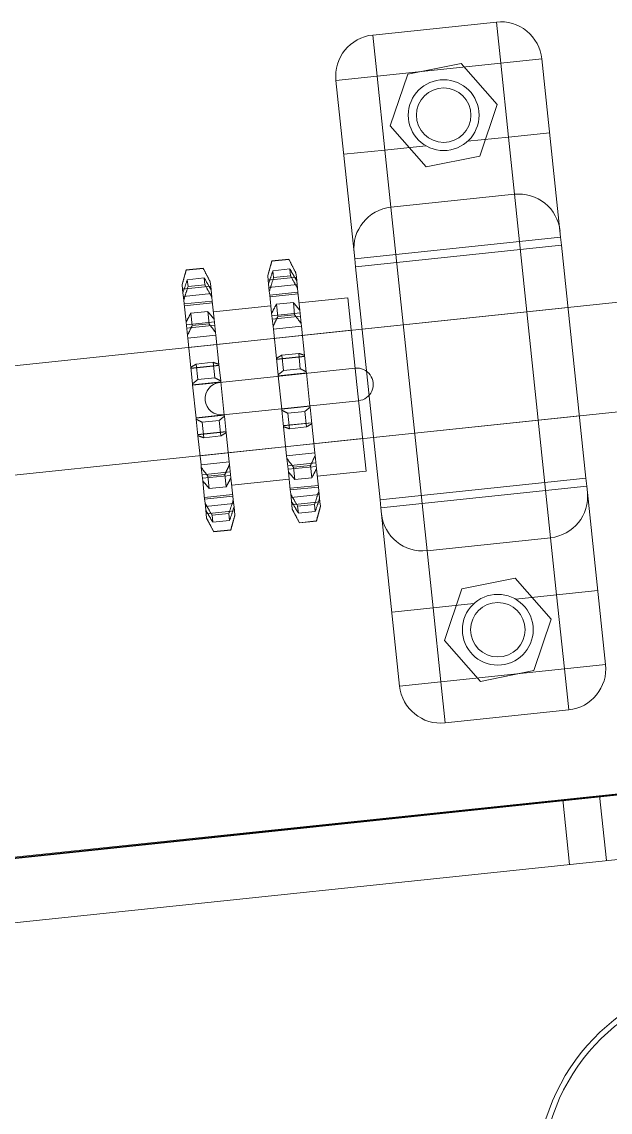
# Model space of a CAD drawing. Header units: millimetres. Extents: x 6115 to 12360, y 7255 to 12668.
# Drawn here: x 9499 to 9607, y 7619.5 to 7819.7 of the extents above; entities that cross this region are included whole.
import ezdxf

# ---------------------------------------------------------------- set-up
doc = ezdxf.new("R2010")
doc.units = ezdxf.units.MM
doc.layers.add('外形線', color=7, linetype='Continuous', lineweight=50)

msp = doc.modelspace()

# ---------------------------------------------------------------- linework, layer by layer
at = {"layer": '外形線', "linetype": 'Continuous', "lineweight": 18}
for p, q in [((9586.1, 7819.67), (9563.42, 7817.29)), ((9586.89, 7812.11), (9586.1, 7819.67)), ((9563.42, 7817.29), (9564.22, 7809.73)), ((9586.89, 7812.11), (9564.22, 7809.73)), ((9579.63, 7812.04), (9569.82, 7810.07)), ((9586.24, 7804.54), (9579.63, 7812.04)), ((9594.45, 7812.91), (9586.89, 7812.11)), ((9588.32, 7798.55), (9586.89, 7812.11)), ((9597.89, 7780.19), (9594.45, 7812.91)), ((9569.82, 7810.07), (9566.63, 7800.6)), ((9564.22, 7809.73), (9556.66, 7808.93)), ((9556.66, 7808.93), (9560.1, 7776.21)), ((9564.22, 7809.73), (9565.64, 7796.17)), ((9583.04, 7795.06), (9586.24, 7804.54)), ((9566.63, 7800.6), (9573.24, 7793.09)), ((9588.32, 7798.55), (9580.81, 7797.77)), ((9595.88, 7799.35), (9588.32, 7798.55)), ((9588.32, 7798.55), (9589.42, 7788.04)), ((9558.08, 7795.38), (9565.64, 7796.17)), ((9573.15, 7796.96), (9565.64, 7796.17)), ((9566.75, 7785.66), (9565.64, 7796.17)), ((9573.24, 7793.09), (9583.04, 7795.06)), ((9589.42, 7788.04), (9566.75, 7785.66)), ((9596.05, 7724.99), (9589.42, 7788.04)), ((9566.75, 7785.66), (9573.37, 7722.61)), ((9597.89, 7780.19), (9560.1, 7776.21)), ((9597.89, 7780.19), (9598.05, 7778.7)), ((9560.25, 7774.72), (9598.05, 7778.7)), ((9602.54, 7735.93), (9598.05, 7778.7)), ((9544.9, 7775.8), (9548, 7776.13)), ((9544.9, 7775.76), (9548.01, 7776.09)), ((9548.01, 7776.09), (9548, 7776.13)), ((9549.31, 7773.65), (9548, 7776.13)), ((9560.25, 7774.72), (9560.1, 7776.21)), ((9528.42, 7771.46), (9529.18, 7774.15)), ((9529.18, 7774.15), (9532.29, 7774.48)), ((9529.19, 7774.11), (9529.18, 7774.15)), ((9529.19, 7774.11), (9532.29, 7774.43)), ((9532.29, 7774.43), (9532.29, 7774.48)), ((9533.59, 7772), (9532.29, 7774.48)), ((9544.14, 7773.11), (9544.9, 7775.8)), ((9544.9, 7775.76), (9544.9, 7775.8)), ((9548.19, 7774.34), (9545.09, 7774.01)), ((9545.22, 7772.75), (9545.09, 7774.01)), ((9548.32, 7773.08), (9548.19, 7774.34)), ((9560.25, 7774.72), (9564.75, 7731.96)), ((9379.46, 7744.16), (9658.92, 7773.53)), ((9532.48, 7772.69), (9529.37, 7772.36)), ((9529.51, 7771.1), (9529.37, 7772.36)), ((9532.61, 7771.43), (9532.48, 7772.69)), ((9533.6, 7771.95), (9533.59, 7772)), ((9533.6, 7771.95), (9533.68, 7771.17)), ((9544.14, 7773.05), (9544.14, 7773.11)), ((9544.22, 7772.28), (9544.14, 7773.05)), ((9544.22, 7772.28), (9549.39, 7772.82)), ((9544.29, 7771.61), (9544.22, 7772.28)), ((9545.22, 7772.75), (9548.32, 7773.08)), ((9549.31, 7773.6), (9549.31, 7773.65)), ((9549.31, 7773.6), (9549.39, 7772.82)), ((9549.39, 7772.82), (9549.46, 7772.15)), ((9549.61, 7770.8), (9549.46, 7772.15)), ((9528.43, 7771.4), (9528.42, 7771.46)), ((9528.51, 7770.63), (9528.43, 7771.4)), ((9528.51, 7770.63), (9533.68, 7771.17)), ((9528.58, 7769.95), (9528.51, 7770.63)), ((9528.72, 7768.61), (9528.58, 7769.95)), ((9529.51, 7771.1), (9532.61, 7771.43)), ((9533.68, 7771.17), (9533.75, 7770.5)), ((9533.89, 7769.15), (9533.75, 7770.5)), ((9544.43, 7770.26), (9544.29, 7771.61)), ((9544.37, 7770.92), (9549.54, 7771.46)), ((9544.51, 7769.55), (9544.43, 7770.26)), ((9544.51, 7769.55), (9549.68, 7770.09)), ((9549.61, 7770.8), (9549.68, 7770.09)), ((9549.68, 7770.09), (9550.03, 7766.75)), ((9528.65, 7769.27), (9533.82, 7769.81)), ((9528.8, 7767.9), (9528.72, 7768.61)), ((9528.8, 7767.9), (9533.97, 7768.44)), ((9529.15, 7764.56), (9528.8, 7767.9)), ((9528.83, 7767.59), (9534, 7768.13)), ((9533.89, 7769.15), (9533.97, 7768.44)), ((9533.97, 7768.44), (9534.32, 7765.1)), ((9544.86, 7766.21), (9544.51, 7769.55)), ((9544.54, 7769.24), (9549.71, 7769.78)), ((9548.84, 7768.19), (9545.73, 7767.86)), ((9545.97, 7765.59), (9545.73, 7767.86)), ((9549.07, 7765.91), (9548.84, 7768.19)), ((9549.89, 7768.1), (9558.84, 7769.04)), ((9560.51, 7753.13), (9558.84, 7769.04)), ((9533.12, 7766.53), (9530.02, 7766.21)), ((9530.26, 7763.93), (9530.02, 7766.21)), ((9533.36, 7764.26), (9533.12, 7766.53)), ((9534.18, 7766.45), (9544.72, 7767.56)), ((9545.12, 7763.78), (9544.86, 7766.21)), ((9544.91, 7765.75), (9550.08, 7766.29)), ((9545.97, 7765.59), (9549.07, 7765.91)), ((9550.29, 7764.32), (9550.03, 7766.75)), ((9561.46, 7763.29), (9599.25, 7767.26)), ((9529.4, 7762.13), (9529.15, 7764.56)), ((9529.2, 7764.09), (9534.37, 7764.64)), ((9529.26, 7763.48), (9534.43, 7764.02)), ((9530.26, 7763.93), (9533.36, 7764.26)), ((9534.57, 7762.67), (9534.32, 7765.1)), ((9544.97, 7765.13), (9550.15, 7765.67)), ((9550.29, 7764.32), (9550.34, 7763.82)), ((9529.46, 7761.62), (9529.4, 7762.13)), ((9529.46, 7761.62), (9534.63, 7762.17)), ((9529.63, 7759.94), (9559.47, 7763.08)), ((9534.57, 7762.67), (9534.63, 7762.17)), ((9534.63, 7762.17), (9535.19, 7756.82)), ((9545.17, 7763.28), (9545.12, 7763.78)), ((9545.17, 7763.28), (9550.34, 7763.82)), ((9545.73, 7757.92), (9545.17, 7763.28)), ((9550.34, 7763.82), (9550.9, 7758.47)), ((9530.02, 7756.27), (9529.46, 7761.62)), ((9546.05, 7754.9), (9545.73, 7757.92)), ((9545.75, 7757.78), (9550.92, 7758.32)), ((9545.75, 7757.72), (9550.92, 7758.27)), ((9549.82, 7758.84), (9546.71, 7758.52)), ((9547.01, 7755.68), (9546.71, 7758.52)), ((9550.12, 7756.01), (9549.82, 7758.84)), ((9551.22, 7755.44), (9550.9, 7758.47)), ((9530.34, 7753.25), (9530.02, 7756.27)), ((9530.03, 7756.13), (9535.2, 7756.67)), ((9530.04, 7756.07), (9535.21, 7756.62)), ((9534.1, 7757.19), (9531, 7756.86)), ((9531.3, 7754.03), (9531, 7756.86)), ((9534.4, 7754.35), (9534.1, 7757.19)), ((9535.51, 7753.79), (9535.19, 7756.82)), ((9535.34, 7753.5), (9560.2, 7756.12)), ((9547.01, 7755.68), (9550.12, 7756.01)), ((9531.3, 7754.03), (9534.4, 7754.35)), ((9546.07, 7754.7), (9546.05, 7754.9)), ((9546.07, 7754.7), (9551.24, 7755.24)), ((9546.71, 7748.6), (9546.07, 7754.7)), ((9551.22, 7755.44), (9551.24, 7755.24)), ((9551.24, 7755.24), (9551.88, 7749.14)), ((9381.55, 7724.27), (9661.01, 7753.64)), ((9530.36, 7753.05), (9530.34, 7753.25)), ((9530.36, 7753.05), (9535.53, 7753.59)), ((9530.36, 7752.98), (9535.34, 7753.5)), ((9531, 7746.95), (9530.36, 7753.05)), ((9535.51, 7753.79), (9535.53, 7753.59)), ((9535.53, 7753.59), (9536.17, 7747.49)), ((9562.19, 7737.22), (9560.51, 7753.13)), ((9560.83, 7750.15), (9535.96, 7747.54)), ((9546.71, 7748.6), (9551.88, 7749.14)), ((9546.73, 7748.4), (9546.71, 7748.6)), ((9547.05, 7745.37), (9546.73, 7748.4)), ((9550.94, 7748.16), (9547.84, 7747.83)), ((9548.14, 7745), (9547.84, 7747.83)), ((9551.24, 7745.32), (9550.94, 7748.16)), ((9551.88, 7749.14), (9551.9, 7748.94)), ((9552.22, 7745.92), (9551.9, 7748.94)), ((9535.96, 7747.54), (9530.99, 7747.01)), ((9531, 7746.95), (9536.17, 7747.49)), ((9531.02, 7746.75), (9531, 7746.95)), ((9531.34, 7743.72), (9531.02, 7746.75)), ((9535.23, 7746.51), (9532.12, 7746.18)), ((9532.42, 7743.35), (9532.12, 7746.18)), ((9535.53, 7743.67), (9535.23, 7746.51)), ((9536.17, 7747.49), (9536.19, 7747.29)), ((9536.51, 7744.26), (9536.19, 7747.29)), ((9547.03, 7745.57), (9552.2, 7746.11)), ((9547.04, 7745.52), (9552.21, 7746.06)), ((9552.22, 7745.92), (9552.78, 7740.56)), ((9563.55, 7743.4), (9601.34, 7747.37)), ((9531.32, 7743.92), (9536.49, 7744.46)), ((9531.32, 7743.86), (9536.49, 7744.41)), ((9536.51, 7744.26), (9537.07, 7738.91)), ((9547.61, 7740.02), (9547.05, 7745.37)), ((9548.14, 7745), (9551.24, 7745.32)), ((9531.9, 7738.37), (9531.34, 7743.72)), ((9531.72, 7740.05), (9561.56, 7743.19)), ((9532.42, 7743.35), (9535.53, 7743.67)), ((9547.61, 7740.02), (9552.78, 7740.56)), ((9547.67, 7739.51), (9547.61, 7740.02)), ((9552.78, 7740.56), (9552.84, 7740.06)), ((9553.09, 7737.63), (9552.84, 7740.06)), ((9531.9, 7738.37), (9537.07, 7738.91)), ((9531.95, 7737.86), (9531.9, 7738.37)), ((9532.21, 7735.44), (9531.95, 7737.86)), ((9537.07, 7738.91), (9537.12, 7738.41)), ((9537.38, 7735.98), (9537.12, 7738.41)), ((9547.92, 7737.09), (9547.67, 7739.51)), ((9547.81, 7738.17), (9552.98, 7738.71)), ((9547.87, 7737.55), (9553.04, 7738.09)), ((9551.98, 7738.25), (9548.88, 7737.93)), ((9549.12, 7735.65), (9548.88, 7737.93)), ((9552.22, 7735.98), (9551.98, 7738.25)), ((9532.09, 7736.51), (9537.27, 7737.06)), ((9532.16, 7735.9), (9537.33, 7736.44)), ((9536.27, 7736.6), (9533.17, 7736.28)), ((9533.4, 7734), (9533.17, 7736.28)), ((9536.51, 7734.33), (9536.27, 7736.6)), ((9537.38, 7735.98), (9537.73, 7732.64)), ((9548.27, 7733.75), (9547.92, 7737.09)), ((9549.12, 7735.65), (9552.22, 7735.98)), ((9553.09, 7737.63), (9553.44, 7734.29)), ((9553.23, 7736.28), (9562.19, 7737.22)), ((9602.54, 7735.93), (9564.75, 7731.96)), ((9602.54, 7735.93), (9602.7, 7734.44)), ((9532.56, 7732.09), (9532.21, 7735.44)), ((9533.4, 7734), (9536.51, 7734.33)), ((9537.52, 7734.63), (9548.06, 7735.74)), ((9548.24, 7734.06), (9553.41, 7734.6)), ((9548.27, 7733.75), (9553.44, 7734.29)), ((9553.44, 7734.29), (9553.52, 7733.58)), ((9564.91, 7730.47), (9602.7, 7734.44)), ((9606.14, 7701.72), (9602.7, 7734.44)), ((9532.53, 7732.4), (9537.7, 7732.95)), ((9532.56, 7732.09), (9537.73, 7732.64)), ((9532.63, 7731.38), (9532.56, 7732.09)), ((9537.73, 7732.64), (9537.81, 7731.93)), ((9537.95, 7730.58), (9537.81, 7731.93)), ((9548.35, 7733.03), (9548.27, 7733.75)), ((9548.49, 7731.69), (9548.35, 7733.03)), ((9548.42, 7732.37), (9553.59, 7732.92)), ((9553.66, 7732.23), (9553.52, 7733.58)), ((9553.66, 7732.23), (9553.73, 7731.56)), ((9564.91, 7730.47), (9564.75, 7731.96)), ((9532.78, 7730.04), (9532.63, 7731.38)), ((9532.7, 7730.72), (9537.87, 7731.27)), ((9532.85, 7729.36), (9532.78, 7730.04)), ((9532.85, 7729.36), (9538.02, 7729.91)), ((9537.95, 7730.58), (9538.02, 7729.91)), ((9538.02, 7729.91), (9538.1, 7729.13)), ((9548.56, 7731.02), (9548.49, 7731.69)), ((9548.56, 7731.02), (9553.73, 7731.56)), ((9548.64, 7730.24), (9548.56, 7731.02)), ((9548.65, 7730.19), (9548.64, 7730.24)), ((9548.65, 7730.19), (9549.95, 7727.71)), ((9552.73, 7731.09), (9549.63, 7730.76)), ((9549.76, 7729.5), (9549.63, 7730.76)), ((9549.76, 7729.5), (9552.87, 7729.82)), ((9552.87, 7729.82), (9552.73, 7731.09)), ((9553.82, 7730.73), (9553.06, 7728.03)), ((9553.73, 7731.56), (9553.81, 7730.79)), ((9553.82, 7730.73), (9553.81, 7730.79)), ((9564.91, 7730.47), (9568.35, 7697.75)), ((9532.93, 7728.59), (9532.85, 7729.36)), ((9532.93, 7728.53), (9532.93, 7728.59)), ((9532.93, 7728.53), (9534.24, 7726.06)), ((9537.02, 7729.44), (9533.92, 7729.11)), ((9534.05, 7727.85), (9533.92, 7729.11)), ((9534.05, 7727.85), (9537.15, 7728.17)), ((9537.15, 7728.17), (9537.02, 7729.44)), ((9538.1, 7729.08), (9537.34, 7726.38)), ((9538.1, 7729.08), (9538.1, 7729.13)), ((9553.05, 7728.08), (9549.95, 7727.75)), ((9549.95, 7727.71), (9553.06, 7728.03)), ((9553.06, 7728.03), (9553.05, 7728.08)), ((9537.34, 7726.43), (9534.23, 7726.1)), ((9534.24, 7726.06), (9534.23, 7726.1)), ((9534.24, 7726.06), (9537.34, 7726.38)), ((9537.34, 7726.38), (9537.34, 7726.43)), ((9549.95, 7727.71), (9549.95, 7727.75)), ((9596.05, 7724.99), (9573.37, 7722.61)), ((9596.05, 7724.99), (9597.15, 7714.48)), ((9574.48, 7712.1), (9573.37, 7722.61)), ((9059.91, 7608.27), (10086.26, 7716.14)), ((9589.56, 7717.56), (9579.76, 7715.59)), ((9596.17, 7710.06), (9589.56, 7717.56)), ((9579.76, 7715.59), (9576.56, 7706.12)), ((9597.15, 7714.48), (9589.65, 7713.69)), ((9597.15, 7714.48), (9604.71, 7715.28)), ((9598.58, 7700.92), (9597.15, 7714.48)), ((9574.48, 7712.1), (9566.92, 7711.31)), ((9581.98, 7712.89), (9574.48, 7712.1)), ((9574.48, 7712.1), (9575.9, 7698.54)), ((9592.97, 7700.58), (9596.17, 7710.06)), ((9576.56, 7706.12), (9583.17, 7698.61)), ((9575.9, 7698.54), (9598.58, 7700.92)), ((9583.17, 7698.61), (9592.97, 7700.58)), ((9598.58, 7700.92), (9606.14, 7701.72)), ((9599.37, 7693.37), (9598.58, 7700.92)), ((9568.35, 7697.75), (9575.9, 7698.54)), ((9575.9, 7698.54), (9576.7, 7690.98)), ((9599.37, 7693.37), (9576.7, 7690.98)), ((9674.38, 7684.92), (9058.66, 7620.2)), ((9599.54, 7664.99), (9598.29, 7676.92)), ((9606.3, 7665.7), (9605.05, 7677.63))]:
    msp.add_line(p, q, dxfattribs=at).dxf.unprotected_set("ltscale", 0)
at = {"layer": '外形線', "linetype": 'Continuous', "lineweight": 35}
msp.add_line((10105.89, 7730.27), (9037.88, 7617.63), dxfattribs=at).dxf.unprotected_set("ltscale", 0)
at = {"layer": '外形線', "linetype": 'Continuous', "lineweight": 18}
for points in [[(9548.01, 7776.09), (9548.06, 7775.98), (9548.12, 7775.87), (9548.18, 7775.76), (9548.23, 7775.65), (9548.29, 7775.54), (9548.35, 7775.44), (9548.4, 7775.33), (9548.46, 7775.22), (9548.51, 7775.12), (9548.57, 7775.01), (9548.62, 7774.91), (9548.68, 7774.81), (9548.73, 7774.7), (9548.79, 7774.6), (9548.84, 7774.5), (9548.89, 7774.4), (9548.95, 7774.29), (9549, 7774.19), (9549.05, 7774.09), (9549.11, 7773.99), (9549.16, 7773.89), (9549.21, 7773.79), (9549.26, 7773.69), (9549.31, 7773.6)], [(9528.43, 7771.4), (9528.46, 7771.51), (9528.49, 7771.62), (9528.52, 7771.72), (9528.55, 7771.83), (9528.58, 7771.94), (9528.61, 7772.05), (9528.64, 7772.16), (9528.67, 7772.27), (9528.7, 7772.38), (9528.73, 7772.49), (9528.77, 7772.6), (9528.8, 7772.72), (9528.83, 7772.83), (9528.86, 7772.94), (9528.89, 7773.06), (9528.93, 7773.17), (9528.96, 7773.29), (9528.99, 7773.4), (9529.02, 7773.52), (9529.06, 7773.64), (9529.09, 7773.75), (9529.12, 7773.87), (9529.16, 7773.99), (9529.19, 7774.11)], [(9532.29, 7774.43), (9532.35, 7774.32), (9532.41, 7774.22), (9532.46, 7774.11), (9532.52, 7774), (9532.58, 7773.89), (9532.63, 7773.79), (9532.69, 7773.68), (9532.74, 7773.57), (9532.8, 7773.47), (9532.85, 7773.36), (9532.91, 7773.26), (9532.96, 7773.15), (9533.02, 7773.05), (9533.07, 7772.95), (9533.13, 7772.85), (9533.18, 7772.74), (9533.23, 7772.64), (9533.29, 7772.54), (9533.34, 7772.44), (9533.39, 7772.34), (9533.44, 7772.24), (9533.5, 7772.14), (9533.55, 7772.04), (9533.6, 7771.95)], [(9544.14, 7773.05), (9544.17, 7773.16), (9544.2, 7773.27), (9544.23, 7773.37), (9544.26, 7773.48), (9544.29, 7773.59), (9544.32, 7773.7), (9544.35, 7773.81), (9544.39, 7773.92), (9544.42, 7774.03), (9544.45, 7774.14), (9544.48, 7774.26), (9544.51, 7774.37), (9544.54, 7774.48), (9544.57, 7774.59), (9544.61, 7774.71), (9544.64, 7774.82), (9544.67, 7774.94), (9544.7, 7775.05), (9544.74, 7775.17), (9544.77, 7775.29), (9544.8, 7775.4), (9544.84, 7775.52), (9544.87, 7775.64), (9544.9, 7775.76)], [(9545.09, 7774.01), (9545.05, 7773.91), (9545.02, 7773.8), (9544.98, 7773.7), (9544.95, 7773.59), (9544.91, 7773.49), (9544.88, 7773.39), (9544.85, 7773.28), (9544.81, 7773.18), (9544.78, 7773.08), (9544.74, 7772.98), (9544.71, 7772.88), (9544.68, 7772.78), (9544.65, 7772.68), (9544.61, 7772.58), (9544.58, 7772.48), (9544.55, 7772.38), (9544.52, 7772.28), (9544.48, 7772.18), (9544.45, 7772.09), (9544.42, 7771.99), (9544.39, 7771.89), (9544.36, 7771.8), (9544.32, 7771.7), (9544.29, 7771.61)], [(9549.46, 7772.15), (9549.41, 7772.24), (9549.36, 7772.32), (9549.31, 7772.41), (9549.26, 7772.5), (9549.21, 7772.59), (9549.16, 7772.67), (9549.11, 7772.76), (9549.06, 7772.85), (9549, 7772.94), (9548.95, 7773.03), (9548.9, 7773.12), (9548.85, 7773.21), (9548.79, 7773.31), (9548.74, 7773.4), (9548.68, 7773.49), (9548.63, 7773.58), (9548.58, 7773.68), (9548.52, 7773.77), (9548.47, 7773.86), (9548.41, 7773.96), (9548.36, 7774.05), (9548.3, 7774.15), (9548.25, 7774.24), (9548.19, 7774.34)], [(9529.37, 7772.36), (9529.34, 7772.26), (9529.3, 7772.15), (9529.27, 7772.05), (9529.23, 7771.94), (9529.2, 7771.84), (9529.17, 7771.73), (9529.13, 7771.63), (9529.1, 7771.53), (9529.06, 7771.43), (9529.03, 7771.33), (9529, 7771.22), (9528.96, 7771.12), (9528.93, 7771.02), (9528.9, 7770.92), (9528.87, 7770.83), (9528.83, 7770.73), (9528.8, 7770.63), (9528.77, 7770.53), (9528.74, 7770.43), (9528.71, 7770.34), (9528.67, 7770.24), (9528.64, 7770.15), (9528.61, 7770.05), (9528.58, 7769.95)], [(9533.75, 7770.5), (9533.7, 7770.58), (9533.65, 7770.67), (9533.6, 7770.76), (9533.55, 7770.85), (9533.5, 7770.93), (9533.45, 7771.02), (9533.39, 7771.11), (9533.34, 7771.2), (9533.29, 7771.29), (9533.24, 7771.38), (9533.18, 7771.47), (9533.13, 7771.56), (9533.08, 7771.65), (9533.02, 7771.75), (9532.97, 7771.84), (9532.92, 7771.93), (9532.86, 7772.02), (9532.81, 7772.12), (9532.75, 7772.21), (9532.7, 7772.31), (9532.64, 7772.4), (9532.59, 7772.5), (9532.53, 7772.59), (9532.48, 7772.69)], [(9544.43, 7770.26), (9544.47, 7770.36), (9544.5, 7770.46), (9544.53, 7770.56), (9544.56, 7770.66), (9544.59, 7770.76), (9544.62, 7770.86), (9544.65, 7770.96), (9544.69, 7771.06), (9544.72, 7771.16), (9544.75, 7771.26), (9544.78, 7771.37), (9544.82, 7771.47), (9544.85, 7771.57), (9544.88, 7771.68), (9544.91, 7771.78), (9544.95, 7771.89), (9544.98, 7772), (9545.01, 7772.1), (9545.05, 7772.21), (9545.08, 7772.32), (9545.12, 7772.42), (9545.15, 7772.53), (9545.18, 7772.64), (9545.22, 7772.75)], [(9548.32, 7773.08), (9548.38, 7772.98), (9548.43, 7772.88), (9548.49, 7772.78), (9548.55, 7772.68), (9548.6, 7772.58), (9548.66, 7772.48), (9548.71, 7772.39), (9548.77, 7772.29), (9548.82, 7772.19), (9548.87, 7772.1), (9548.93, 7772), (9548.98, 7771.91), (9549.04, 7771.81), (9549.09, 7771.72), (9549.14, 7771.63), (9549.19, 7771.53), (9549.25, 7771.44), (9549.3, 7771.35), (9549.35, 7771.26), (9549.4, 7771.17), (9549.45, 7771.07), (9549.5, 7770.98), (9549.56, 7770.89), (9549.61, 7770.8)], [(9528.72, 7768.61), (9528.75, 7768.71), (9528.78, 7768.81), (9528.81, 7768.9), (9528.85, 7769), (9528.88, 7769.1), (9528.91, 7769.21), (9528.94, 7769.31), (9528.97, 7769.41), (9529, 7769.51), (9529.04, 7769.61), (9529.07, 7769.72), (9529.1, 7769.82), (9529.13, 7769.92), (9529.17, 7770.03), (9529.2, 7770.13), (9529.23, 7770.24), (9529.27, 7770.34), (9529.3, 7770.45), (9529.33, 7770.56), (9529.37, 7770.66), (9529.4, 7770.77), (9529.44, 7770.88), (9529.47, 7770.99), (9529.51, 7771.1)], [(9532.61, 7771.43), (9532.66, 7771.33), (9532.72, 7771.23), (9532.78, 7771.13), (9532.83, 7771.03), (9532.89, 7770.93), (9532.94, 7770.83), (9533, 7770.74), (9533.05, 7770.64), (9533.11, 7770.54), (9533.16, 7770.45), (9533.22, 7770.35), (9533.27, 7770.26), (9533.32, 7770.16), (9533.38, 7770.07), (9533.43, 7769.97), (9533.48, 7769.88), (9533.53, 7769.79), (9533.59, 7769.7), (9533.64, 7769.6), (9533.69, 7769.51), (9533.74, 7769.42), (9533.79, 7769.33), (9533.84, 7769.24), (9533.89, 7769.15)], [(9545.73, 7767.86), (9545.69, 7767.79), (9545.66, 7767.71), (9545.62, 7767.64), (9545.58, 7767.57), (9545.54, 7767.5), (9545.51, 7767.43), (9545.47, 7767.36), (9545.43, 7767.29), (9545.39, 7767.22), (9545.36, 7767.15), (9545.32, 7767.08), (9545.28, 7767.01), (9545.25, 7766.94), (9545.21, 7766.87), (9545.18, 7766.8), (9545.14, 7766.74), (9545.1, 7766.67), (9545.07, 7766.6), (9545.03, 7766.54), (9545, 7766.47), (9544.96, 7766.4), (9544.93, 7766.34), (9544.9, 7766.27), (9544.86, 7766.21)], [(9550.03, 7766.75), (9549.99, 7766.81), (9549.94, 7766.86), (9549.89, 7766.92), (9549.84, 7766.98), (9549.79, 7767.04), (9549.75, 7767.09), (9549.7, 7767.15), (9549.65, 7767.21), (9549.6, 7767.27), (9549.55, 7767.33), (9549.5, 7767.39), (9549.45, 7767.45), (9549.4, 7767.51), (9549.35, 7767.57), (9549.3, 7767.63), (9549.25, 7767.69), (9549.2, 7767.75), (9549.15, 7767.81), (9549.1, 7767.87), (9549.04, 7767.93), (9548.99, 7768), (9548.94, 7768.06), (9548.89, 7768.12), (9548.84, 7768.19)], [(9530.02, 7766.21), (9529.98, 7766.13), (9529.94, 7766.06), (9529.9, 7765.99), (9529.87, 7765.92), (9529.83, 7765.85), (9529.79, 7765.78), (9529.75, 7765.71), (9529.72, 7765.64), (9529.68, 7765.57), (9529.64, 7765.5), (9529.61, 7765.43), (9529.57, 7765.36), (9529.53, 7765.29), (9529.5, 7765.22), (9529.46, 7765.15), (9529.43, 7765.09), (9529.39, 7765.02), (9529.36, 7764.95), (9529.32, 7764.88), (9529.29, 7764.82), (9529.25, 7764.75), (9529.22, 7764.69), (9529.18, 7764.62), (9529.15, 7764.56)], [(9534.32, 7765.1), (9534.27, 7765.16), (9534.22, 7765.21), (9534.18, 7765.27), (9534.13, 7765.33), (9534.08, 7765.38), (9534.03, 7765.44), (9533.98, 7765.5), (9533.94, 7765.56), (9533.89, 7765.62), (9533.84, 7765.68), (9533.79, 7765.74), (9533.74, 7765.8), (9533.69, 7765.86), (9533.64, 7765.92), (9533.59, 7765.98), (9533.54, 7766.04), (9533.49, 7766.1), (9533.43, 7766.16), (9533.38, 7766.22), (9533.33, 7766.28), (9533.28, 7766.35), (9533.23, 7766.41), (9533.17, 7766.47), (9533.12, 7766.53)], [(9549.07, 7765.91), (9549.13, 7765.84), (9549.18, 7765.77), (9549.23, 7765.7), (9549.29, 7765.63), (9549.34, 7765.57), (9549.39, 7765.5), (9549.44, 7765.43), (9549.49, 7765.36), (9549.55, 7765.29), (9549.6, 7765.23), (9549.65, 7765.16), (9549.7, 7765.1), (9549.75, 7765.03), (9549.8, 7764.96), (9549.85, 7764.9), (9549.9, 7764.83), (9549.95, 7764.77), (9550, 7764.7), (9550.05, 7764.64), (9550.09, 7764.58), (9550.14, 7764.51), (9550.19, 7764.45), (9550.24, 7764.39), (9550.29, 7764.32)], [(9529.4, 7762.13), (9529.44, 7762.2), (9529.47, 7762.27), (9529.5, 7762.34), (9529.54, 7762.42), (9529.57, 7762.49), (9529.61, 7762.56), (9529.64, 7762.63), (9529.68, 7762.71), (9529.71, 7762.78), (9529.75, 7762.86), (9529.78, 7762.93), (9529.82, 7763.01), (9529.85, 7763.08), (9529.89, 7763.16), (9529.93, 7763.23), (9529.96, 7763.31), (9530, 7763.39), (9530.03, 7763.46), (9530.07, 7763.54), (9530.11, 7763.62), (9530.15, 7763.7), (9530.18, 7763.78), (9530.22, 7763.85), (9530.26, 7763.93)], [(9533.36, 7764.26), (9533.41, 7764.19), (9533.47, 7764.12), (9533.52, 7764.05), (9533.57, 7763.98), (9533.63, 7763.91), (9533.68, 7763.85), (9533.73, 7763.78), (9533.78, 7763.71), (9533.83, 7763.64), (9533.88, 7763.58), (9533.93, 7763.51), (9533.98, 7763.44), (9534.04, 7763.38), (9534.09, 7763.31), (9534.14, 7763.25), (9534.18, 7763.18), (9534.23, 7763.12), (9534.28, 7763.05), (9534.33, 7762.99), (9534.38, 7762.92), (9534.43, 7762.86), (9534.48, 7762.8), (9534.53, 7762.74), (9534.57, 7762.67)], [(9545.12, 7763.78), (9545.15, 7763.85), (9545.18, 7763.92), (9545.22, 7764), (9545.25, 7764.07), (9545.29, 7764.14), (9545.32, 7764.21), (9545.36, 7764.29), (9545.39, 7764.36), (9545.43, 7764.43), (9545.46, 7764.51), (9545.5, 7764.58), (9545.53, 7764.66), (9545.57, 7764.73), (9545.6, 7764.81), (9545.64, 7764.88), (9545.68, 7764.96), (9545.71, 7765.04), (9545.75, 7765.11), (9545.79, 7765.19), (9545.82, 7765.27), (9545.86, 7765.35), (9545.9, 7765.43), (9545.93, 7765.51), (9545.97, 7765.59)], [(9546.71, 7758.52), (9546.67, 7758.49), (9546.63, 7758.46), (9546.59, 7758.44), (9546.54, 7758.41), (9546.5, 7758.39), (9546.46, 7758.36), (9546.42, 7758.34), (9546.37, 7758.31), (9546.33, 7758.29), (9546.29, 7758.26), (9546.25, 7758.24), (9546.21, 7758.21), (9546.17, 7758.19), (9546.13, 7758.16), (9546.09, 7758.14), (9546.05, 7758.11), (9546.01, 7758.09), (9545.97, 7758.07), (9545.93, 7758.04), (9545.89, 7758.02), (9545.85, 7757.99), (9545.81, 7757.97), (9545.77, 7757.95), (9545.73, 7757.92)], [(9550.9, 7758.47), (9550.86, 7758.48), (9550.82, 7758.5), (9550.77, 7758.51), (9550.73, 7758.53), (9550.69, 7758.54), (9550.64, 7758.56), (9550.6, 7758.57), (9550.55, 7758.59), (9550.51, 7758.6), (9550.47, 7758.62), (9550.42, 7758.63), (9550.38, 7758.65), (9550.33, 7758.66), (9550.29, 7758.68), (9550.24, 7758.7), (9550.19, 7758.71), (9550.15, 7758.73), (9550.1, 7758.74), (9550.05, 7758.76), (9550.01, 7758.78), (9549.96, 7758.79), (9549.91, 7758.81), (9549.87, 7758.82), (9549.82, 7758.84)], [(9531, 7756.86), (9530.96, 7756.84), (9530.92, 7756.81), (9530.87, 7756.79), (9530.83, 7756.76), (9530.79, 7756.73), (9530.74, 7756.71), (9530.7, 7756.68), (9530.66, 7756.66), (9530.62, 7756.63), (9530.58, 7756.61), (9530.54, 7756.58), (9530.5, 7756.56), (9530.45, 7756.53), (9530.41, 7756.51), (9530.37, 7756.49), (9530.33, 7756.46), (9530.29, 7756.44), (9530.25, 7756.41), (9530.21, 7756.39), (9530.17, 7756.37), (9530.13, 7756.34), (9530.1, 7756.32), (9530.06, 7756.3), (9530.02, 7756.27)], [(9535.19, 7756.82), (9535.15, 7756.83), (9535.1, 7756.84), (9535.06, 7756.86), (9535.02, 7756.87), (9534.97, 7756.89), (9534.93, 7756.91), (9534.89, 7756.92), (9534.84, 7756.94), (9534.8, 7756.95), (9534.75, 7756.97), (9534.71, 7756.98), (9534.66, 7757), (9534.62, 7757.01), (9534.57, 7757.03), (9534.53, 7757.04), (9534.48, 7757.06), (9534.43, 7757.08), (9534.39, 7757.09), (9534.34, 7757.11), (9534.29, 7757.12), (9534.25, 7757.14), (9534.2, 7757.16), (9534.15, 7757.17), (9534.1, 7757.19)], [(9550.12, 7756.01), (9550.16, 7755.98), (9550.21, 7755.96), (9550.26, 7755.93), (9550.31, 7755.91), (9550.36, 7755.88), (9550.4, 7755.86), (9550.45, 7755.83), (9550.5, 7755.81), (9550.55, 7755.79), (9550.59, 7755.76), (9550.64, 7755.74), (9550.68, 7755.72), (9550.73, 7755.69), (9550.78, 7755.67), (9550.82, 7755.65), (9550.87, 7755.62), (9550.91, 7755.6), (9550.96, 7755.58), (9551, 7755.55), (9551.05, 7755.53), (9551.09, 7755.51), (9551.13, 7755.49), (9551.18, 7755.46), (9551.22, 7755.44)], [(9530.34, 7753.25), (9530.37, 7753.28), (9530.41, 7753.31), (9530.45, 7753.34), (9530.49, 7753.37), (9530.53, 7753.4), (9530.57, 7753.43), (9530.61, 7753.47), (9530.64, 7753.5), (9530.68, 7753.53), (9530.72, 7753.56), (9530.76, 7753.59), (9530.8, 7753.63), (9530.84, 7753.66), (9530.88, 7753.69), (9530.93, 7753.72), (9530.97, 7753.76), (9531.01, 7753.79), (9531.05, 7753.82), (9531.09, 7753.86), (9531.13, 7753.89), (9531.17, 7753.93), (9531.21, 7753.96), (9531.26, 7753.99), (9531.3, 7754.03)], [(9534.4, 7754.35), (9534.45, 7754.33), (9534.5, 7754.3), (9534.55, 7754.28), (9534.6, 7754.26), (9534.64, 7754.23), (9534.69, 7754.21), (9534.74, 7754.18), (9534.78, 7754.16), (9534.83, 7754.14), (9534.88, 7754.11), (9534.92, 7754.09), (9534.97, 7754.06), (9535.02, 7754.04), (9535.06, 7754.02), (9535.11, 7753.99), (9535.15, 7753.97), (9535.2, 7753.95), (9535.24, 7753.93), (9535.29, 7753.9), (9535.33, 7753.88), (9535.38, 7753.86), (9535.42, 7753.83), (9535.46, 7753.81), (9535.51, 7753.79)], [(9546.05, 7754.9), (9546.09, 7754.93), (9546.13, 7754.96), (9546.16, 7754.99), (9546.2, 7755.02), (9546.24, 7755.05), (9546.28, 7755.09), (9546.32, 7755.12), (9546.36, 7755.15), (9546.4, 7755.18), (9546.44, 7755.21), (9546.48, 7755.25), (9546.52, 7755.28), (9546.56, 7755.31), (9546.6, 7755.34), (9546.64, 7755.38), (9546.68, 7755.41), (9546.72, 7755.44), (9546.76, 7755.48), (9546.8, 7755.51), (9546.84, 7755.54), (9546.89, 7755.58), (9546.93, 7755.61), (9546.97, 7755.65), (9547.01, 7755.68)], [(9547.84, 7747.83), (9547.79, 7747.86), (9547.74, 7747.88), (9547.69, 7747.91), (9547.64, 7747.93), (9547.6, 7747.96), (9547.55, 7747.98), (9547.5, 7748), (9547.46, 7748.03), (9547.41, 7748.05), (9547.36, 7748.08), (9547.32, 7748.1), (9547.27, 7748.12), (9547.22, 7748.15), (9547.18, 7748.17), (9547.13, 7748.19), (9547.09, 7748.22), (9547.04, 7748.24), (9547, 7748.26), (9546.95, 7748.28), (9546.91, 7748.31), (9546.86, 7748.33), (9546.82, 7748.35), (9546.78, 7748.37), (9546.73, 7748.4)], [(9551.9, 7748.94), (9551.87, 7748.91), (9551.83, 7748.88), (9551.79, 7748.85), (9551.75, 7748.82), (9551.71, 7748.78), (9551.67, 7748.75), (9551.63, 7748.72), (9551.6, 7748.69), (9551.56, 7748.66), (9551.52, 7748.63), (9551.48, 7748.59), (9551.44, 7748.56), (9551.4, 7748.53), (9551.36, 7748.5), (9551.32, 7748.46), (9551.27, 7748.43), (9551.23, 7748.4), (9551.19, 7748.36), (9551.15, 7748.33), (9551.11, 7748.3), (9551.07, 7748.26), (9551.03, 7748.23), (9550.98, 7748.19), (9550.94, 7748.16)], [(9532.12, 7746.18), (9532.08, 7746.21), (9532.03, 7746.23), (9531.98, 7746.26), (9531.93, 7746.28), (9531.88, 7746.3), (9531.84, 7746.33), (9531.79, 7746.35), (9531.74, 7746.38), (9531.69, 7746.4), (9531.65, 7746.42), (9531.6, 7746.45), (9531.56, 7746.47), (9531.51, 7746.49), (9531.46, 7746.52), (9531.42, 7746.54), (9531.37, 7746.56), (9531.33, 7746.59), (9531.28, 7746.61), (9531.24, 7746.63), (9531.19, 7746.66), (9531.15, 7746.68), (9531.11, 7746.7), (9531.06, 7746.72), (9531.02, 7746.75)], [(9536.19, 7747.29), (9536.15, 7747.26), (9536.11, 7747.23), (9536.08, 7747.2), (9536.04, 7747.16), (9536, 7747.13), (9535.96, 7747.1), (9535.92, 7747.07), (9535.88, 7747.04), (9535.84, 7747.01), (9535.8, 7746.97), (9535.76, 7746.94), (9535.72, 7746.91), (9535.68, 7746.88), (9535.64, 7746.84), (9535.6, 7746.81), (9535.56, 7746.78), (9535.52, 7746.74), (9535.48, 7746.71), (9535.44, 7746.68), (9535.4, 7746.64), (9535.35, 7746.61), (9535.31, 7746.58), (9535.27, 7746.54), (9535.23, 7746.51)], [(9551.24, 7745.32), (9551.28, 7745.35), (9551.33, 7745.38), (9551.37, 7745.4), (9551.41, 7745.43), (9551.45, 7745.45), (9551.5, 7745.48), (9551.54, 7745.5), (9551.58, 7745.53), (9551.62, 7745.55), (9551.66, 7745.58), (9551.7, 7745.6), (9551.74, 7745.63), (9551.79, 7745.65), (9551.83, 7745.68), (9551.87, 7745.7), (9551.91, 7745.73), (9551.95, 7745.75), (9551.99, 7745.77), (9552.03, 7745.8), (9552.07, 7745.82), (9552.11, 7745.84), (9552.14, 7745.87), (9552.18, 7745.89), (9552.22, 7745.92)], [(9535.53, 7743.67), (9535.57, 7743.7), (9535.61, 7743.72), (9535.65, 7743.75), (9535.7, 7743.78), (9535.74, 7743.8), (9535.78, 7743.83), (9535.82, 7743.85), (9535.87, 7743.88), (9535.91, 7743.9), (9535.95, 7743.93), (9535.99, 7743.95), (9536.03, 7743.98), (9536.07, 7744), (9536.11, 7744.03), (9536.15, 7744.05), (9536.19, 7744.07), (9536.23, 7744.1), (9536.27, 7744.12), (9536.31, 7744.15), (9536.35, 7744.17), (9536.39, 7744.19), (9536.43, 7744.22), (9536.47, 7744.24), (9536.51, 7744.26)], [(9547.05, 7745.37), (9547.09, 7745.36), (9547.14, 7745.34), (9547.18, 7745.33), (9547.22, 7745.31), (9547.27, 7745.3), (9547.31, 7745.28), (9547.35, 7745.27), (9547.4, 7745.25), (9547.44, 7745.24), (9547.49, 7745.22), (9547.53, 7745.21), (9547.58, 7745.19), (9547.62, 7745.17), (9547.67, 7745.16), (9547.71, 7745.14), (9547.76, 7745.13), (9547.81, 7745.11), (9547.85, 7745.09), (9547.9, 7745.08), (9547.95, 7745.06), (9547.99, 7745.05), (9548.04, 7745.03), (9548.09, 7745.01), (9548.14, 7745)], [(9531.34, 7743.72), (9531.38, 7743.71), (9531.42, 7743.69), (9531.47, 7743.68), (9531.51, 7743.66), (9531.55, 7743.65), (9531.6, 7743.63), (9531.64, 7743.62), (9531.69, 7743.6), (9531.73, 7743.58), (9531.77, 7743.57), (9531.82, 7743.55), (9531.86, 7743.54), (9531.91, 7743.52), (9531.95, 7743.51), (9532, 7743.49), (9532.05, 7743.48), (9532.09, 7743.46), (9532.14, 7743.44), (9532.19, 7743.43), (9532.23, 7743.41), (9532.28, 7743.39), (9532.33, 7743.38), (9532.37, 7743.36), (9532.42, 7743.35)], [(9552.84, 7740.06), (9552.8, 7739.99), (9552.77, 7739.92), (9552.74, 7739.84), (9552.7, 7739.77), (9552.67, 7739.7), (9552.63, 7739.63), (9552.6, 7739.55), (9552.56, 7739.48), (9552.53, 7739.41), (9552.49, 7739.33), (9552.46, 7739.26), (9552.42, 7739.18), (9552.39, 7739.11), (9552.35, 7739.03), (9552.31, 7738.95), (9552.28, 7738.88), (9552.24, 7738.8), (9552.21, 7738.72), (9552.17, 7738.65), (9552.13, 7738.57), (9552.09, 7738.49), (9552.06, 7738.41), (9552.02, 7738.33), (9551.98, 7738.25)], [(9533.17, 7736.28), (9533.11, 7736.35), (9533.06, 7736.42), (9533.01, 7736.48), (9532.95, 7736.55), (9532.9, 7736.62), (9532.85, 7736.69), (9532.8, 7736.76), (9532.75, 7736.82), (9532.69, 7736.89), (9532.64, 7736.96), (9532.59, 7737.03), (9532.54, 7737.09), (9532.49, 7737.16), (9532.44, 7737.22), (9532.39, 7737.29), (9532.34, 7737.35), (9532.29, 7737.42), (9532.24, 7737.48), (9532.19, 7737.55), (9532.15, 7737.61), (9532.1, 7737.67), (9532.05, 7737.74), (9532, 7737.8), (9531.95, 7737.86)], [(9537.12, 7738.41), (9537.09, 7738.34), (9537.06, 7738.26), (9537.02, 7738.19), (9536.99, 7738.12), (9536.95, 7738.05), (9536.92, 7737.97), (9536.88, 7737.9), (9536.85, 7737.83), (9536.81, 7737.75), (9536.78, 7737.68), (9536.74, 7737.6), (9536.71, 7737.53), (9536.67, 7737.45), (9536.64, 7737.38), (9536.6, 7737.3), (9536.56, 7737.23), (9536.53, 7737.15), (9536.49, 7737.07), (9536.45, 7737), (9536.42, 7736.92), (9536.38, 7736.84), (9536.34, 7736.76), (9536.31, 7736.68), (9536.27, 7736.6)], [(9548.88, 7737.93), (9548.83, 7738), (9548.77, 7738.07), (9548.72, 7738.14), (9548.67, 7738.2), (9548.61, 7738.27), (9548.56, 7738.34), (9548.51, 7738.41), (9548.46, 7738.48), (9548.41, 7738.54), (9548.36, 7738.61), (9548.31, 7738.68), (9548.26, 7738.74), (9548.2, 7738.81), (9548.15, 7738.87), (9548.1, 7738.94), (9548.06, 7739.01), (9548.01, 7739.07), (9547.96, 7739.13), (9547.91, 7739.2), (9547.86, 7739.26), (9547.81, 7739.33), (9547.76, 7739.39), (9547.71, 7739.45), (9547.67, 7739.51)], [(9536.51, 7734.33), (9536.55, 7734.4), (9536.58, 7734.47), (9536.62, 7734.54), (9536.66, 7734.62), (9536.7, 7734.69), (9536.73, 7734.76), (9536.77, 7734.83), (9536.81, 7734.9), (9536.85, 7734.97), (9536.88, 7735.04), (9536.92, 7735.11), (9536.96, 7735.18), (9536.99, 7735.25), (9537.03, 7735.31), (9537.06, 7735.38), (9537.1, 7735.45), (9537.14, 7735.52), (9537.17, 7735.58), (9537.21, 7735.65), (9537.24, 7735.72), (9537.28, 7735.78), (9537.31, 7735.85), (9537.34, 7735.92), (9537.38, 7735.98)], [(9547.92, 7737.09), (9547.97, 7737.03), (9548.02, 7736.97), (9548.06, 7736.92), (9548.11, 7736.86), (9548.16, 7736.8), (9548.21, 7736.74), (9548.26, 7736.69), (9548.3, 7736.63), (9548.35, 7736.57), (9548.4, 7736.51), (9548.45, 7736.45), (9548.5, 7736.39), (9548.55, 7736.33), (9548.6, 7736.27), (9548.65, 7736.21), (9548.7, 7736.15), (9548.75, 7736.09), (9548.81, 7736.03), (9548.86, 7735.97), (9548.91, 7735.9), (9548.96, 7735.84), (9549.01, 7735.78), (9549.07, 7735.72), (9549.12, 7735.65)], [(9552.22, 7735.98), (9552.26, 7736.05), (9552.3, 7736.12), (9552.34, 7736.2), (9552.37, 7736.27), (9552.41, 7736.34), (9552.45, 7736.41), (9552.49, 7736.48), (9552.52, 7736.55), (9552.56, 7736.62), (9552.6, 7736.69), (9552.63, 7736.76), (9552.67, 7736.83), (9552.71, 7736.9), (9552.74, 7736.97), (9552.78, 7737.03), (9552.81, 7737.1), (9552.85, 7737.17), (9552.88, 7737.24), (9552.92, 7737.3), (9552.95, 7737.37), (9552.99, 7737.44), (9553.02, 7737.5), (9553.06, 7737.57), (9553.09, 7737.63)], [(9532.21, 7735.44), (9532.25, 7735.38), (9532.3, 7735.32), (9532.35, 7735.27), (9532.4, 7735.21), (9532.45, 7735.15), (9532.49, 7735.09), (9532.54, 7735.03), (9532.59, 7734.98), (9532.64, 7734.92), (9532.69, 7734.86), (9532.74, 7734.8), (9532.79, 7734.74), (9532.84, 7734.68), (9532.89, 7734.62), (9532.94, 7734.56), (9532.99, 7734.5), (9533.04, 7734.44), (9533.09, 7734.38), (9533.14, 7734.31), (9533.2, 7734.25), (9533.25, 7734.19), (9533.3, 7734.13), (9533.35, 7734.06), (9533.4, 7734)], [(9537.81, 7731.93), (9537.77, 7731.83), (9537.74, 7731.73), (9537.71, 7731.63), (9537.68, 7731.53), (9537.65, 7731.43), (9537.62, 7731.33), (9537.59, 7731.23), (9537.55, 7731.13), (9537.52, 7731.03), (9537.49, 7730.92), (9537.46, 7730.82), (9537.42, 7730.72), (9537.39, 7730.61), (9537.36, 7730.51), (9537.33, 7730.4), (9537.29, 7730.3), (9537.26, 7730.19), (9537.23, 7730.09), (9537.19, 7729.98), (9537.16, 7729.87), (9537.12, 7729.76), (9537.09, 7729.65), (9537.06, 7729.54), (9537.02, 7729.44)], [(9549.63, 7730.76), (9549.58, 7730.86), (9549.52, 7730.96), (9549.46, 7731.06), (9549.41, 7731.16), (9549.35, 7731.26), (9549.3, 7731.35), (9549.24, 7731.45), (9549.19, 7731.55), (9549.13, 7731.64), (9549.08, 7731.74), (9549.02, 7731.84), (9548.97, 7731.93), (9548.92, 7732.02), (9548.86, 7732.12), (9548.81, 7732.21), (9548.76, 7732.31), (9548.71, 7732.4), (9548.65, 7732.49), (9548.6, 7732.58), (9548.55, 7732.67), (9548.5, 7732.76), (9548.45, 7732.86), (9548.4, 7732.95), (9548.35, 7733.03)], [(9553.52, 7733.58), (9553.49, 7733.48), (9553.46, 7733.38), (9553.43, 7733.28), (9553.39, 7733.18), (9553.36, 7733.08), (9553.33, 7732.98), (9553.3, 7732.88), (9553.27, 7732.78), (9553.24, 7732.68), (9553.2, 7732.57), (9553.17, 7732.47), (9553.14, 7732.37), (9553.11, 7732.26), (9553.07, 7732.16), (9553.04, 7732.05), (9553.01, 7731.95), (9552.97, 7731.84), (9552.94, 7731.74), (9552.91, 7731.63), (9552.87, 7731.52), (9552.84, 7731.41), (9552.8, 7731.31), (9552.77, 7731.2), (9552.73, 7731.09)], [(9552.87, 7729.82), (9552.9, 7729.93), (9552.94, 7730.04), (9552.97, 7730.14), (9553.01, 7730.25), (9553.04, 7730.35), (9553.07, 7730.45), (9553.11, 7730.56), (9553.14, 7730.66), (9553.18, 7730.76), (9553.21, 7730.86), (9553.24, 7730.96), (9553.28, 7731.06), (9553.31, 7731.16), (9553.34, 7731.26), (9553.37, 7731.36), (9553.41, 7731.46), (9553.44, 7731.56), (9553.47, 7731.66), (9553.5, 7731.75), (9553.53, 7731.85), (9553.57, 7731.95), (9553.6, 7732.04), (9553.63, 7732.14), (9553.66, 7732.23)], [(9533.92, 7729.11), (9533.86, 7729.21), (9533.81, 7729.31), (9533.75, 7729.41), (9533.69, 7729.51), (9533.64, 7729.6), (9533.58, 7729.7), (9533.53, 7729.8), (9533.47, 7729.9), (9533.42, 7729.99), (9533.37, 7730.09), (9533.31, 7730.18), (9533.26, 7730.28), (9533.2, 7730.37), (9533.15, 7730.47), (9533.1, 7730.56), (9533.05, 7730.65), (9532.99, 7730.75), (9532.94, 7730.84), (9532.89, 7730.93), (9532.84, 7731.02), (9532.79, 7731.11), (9532.74, 7731.2), (9532.68, 7731.29), (9532.63, 7731.38)], [(9532.78, 7730.04), (9532.83, 7729.95), (9532.88, 7729.86), (9532.93, 7729.78), (9532.98, 7729.69), (9533.03, 7729.6), (9533.08, 7729.51), (9533.13, 7729.42), (9533.18, 7729.33), (9533.24, 7729.24), (9533.29, 7729.15), (9533.34, 7729.06), (9533.39, 7728.97), (9533.45, 7728.88), (9533.5, 7728.79), (9533.56, 7728.7), (9533.61, 7728.61), (9533.66, 7728.51), (9533.72, 7728.42), (9533.77, 7728.32), (9533.83, 7728.23), (9533.88, 7728.13), (9533.94, 7728.04), (9534, 7727.94), (9534.05, 7727.85)], [(9537.15, 7728.17), (9537.19, 7728.28), (9537.22, 7728.38), (9537.26, 7728.49), (9537.29, 7728.59), (9537.33, 7728.7), (9537.36, 7728.8), (9537.39, 7728.9), (9537.43, 7729.01), (9537.46, 7729.11), (9537.5, 7729.21), (9537.53, 7729.31), (9537.56, 7729.41), (9537.59, 7729.51), (9537.63, 7729.61), (9537.66, 7729.71), (9537.69, 7729.81), (9537.72, 7729.91), (9537.76, 7730), (9537.79, 7730.1), (9537.82, 7730.2), (9537.85, 7730.29), (9537.88, 7730.39), (9537.92, 7730.49), (9537.95, 7730.58)], [(9548.49, 7731.69), (9548.54, 7731.6), (9548.59, 7731.52), (9548.64, 7731.43), (9548.69, 7731.34), (9548.74, 7731.25), (9548.79, 7731.16), (9548.85, 7731.08), (9548.9, 7730.99), (9548.95, 7730.9), (9549, 7730.81), (9549.06, 7730.72), (9549.11, 7730.62), (9549.16, 7730.53), (9549.22, 7730.44), (9549.27, 7730.35), (9549.32, 7730.26), (9549.38, 7730.16), (9549.43, 7730.07), (9549.49, 7729.98), (9549.54, 7729.88), (9549.6, 7729.79), (9549.65, 7729.69), (9549.71, 7729.6), (9549.76, 7729.5)], [(9549.95, 7727.75), (9549.89, 7727.86), (9549.83, 7727.97), (9549.78, 7728.08), (9549.72, 7728.19), (9549.66, 7728.3), (9549.61, 7728.4), (9549.55, 7728.51), (9549.5, 7728.61), (9549.44, 7728.72), (9549.39, 7728.82), (9549.33, 7728.93), (9549.28, 7729.03), (9549.22, 7729.14), (9549.17, 7729.24), (9549.11, 7729.34), (9549.06, 7729.44), (9549.01, 7729.54), (9548.95, 7729.65), (9548.9, 7729.75), (9548.85, 7729.85), (9548.8, 7729.95), (9548.74, 7730.05), (9548.69, 7730.14), (9548.64, 7730.24)], [(9553.81, 7730.79), (9553.78, 7730.68), (9553.75, 7730.57), (9553.72, 7730.46), (9553.69, 7730.36), (9553.66, 7730.25), (9553.63, 7730.14), (9553.6, 7730.03), (9553.57, 7729.92), (9553.54, 7729.81), (9553.51, 7729.69), (9553.47, 7729.58), (9553.44, 7729.47), (9553.41, 7729.36), (9553.38, 7729.24), (9553.35, 7729.13), (9553.31, 7729.02), (9553.28, 7728.9), (9553.25, 7728.78), (9553.22, 7728.67), (9553.18, 7728.55), (9553.15, 7728.43), (9553.12, 7728.32), (9553.08, 7728.2), (9553.05, 7728.08)], [(9534.23, 7726.1), (9534.18, 7726.21), (9534.12, 7726.32), (9534.06, 7726.43), (9534.01, 7726.54), (9533.95, 7726.64), (9533.89, 7726.75), (9533.84, 7726.86), (9533.78, 7726.96), (9533.73, 7727.07), (9533.67, 7727.17), (9533.62, 7727.28), (9533.56, 7727.38), (9533.51, 7727.48), (9533.45, 7727.59), (9533.4, 7727.69), (9533.35, 7727.79), (9533.29, 7727.89), (9533.24, 7727.99), (9533.19, 7728.09), (9533.14, 7728.19), (9533.08, 7728.29), (9533.03, 7728.39), (9532.98, 7728.49), (9532.93, 7728.59)], [(9538.1, 7729.13), (9538.07, 7729.03), (9538.04, 7728.92), (9538.01, 7728.81), (9537.98, 7728.7), (9537.95, 7728.59), (9537.92, 7728.49), (9537.89, 7728.38), (9537.85, 7728.27), (9537.82, 7728.15), (9537.79, 7728.04), (9537.76, 7727.93), (9537.73, 7727.82), (9537.7, 7727.71), (9537.67, 7727.59), (9537.63, 7727.48), (9537.6, 7727.36), (9537.57, 7727.25), (9537.54, 7727.13), (9537.5, 7727.02), (9537.47, 7726.9), (9537.44, 7726.78), (9537.4, 7726.66), (9537.37, 7726.55), (9537.34, 7726.43)]]:
    msp.add_lwpolyline(points, dxfattribs=at).dxf.unprotected_set("ltscale", 0)
for centre, radius in [((9576.43, 7802.57), 6.5), ((9576.43, 7802.57), 5), ((9586.36, 7708.09), 6.5), ((9586.36, 7708.09), 5)]:
    msp.add_circle(centre, radius, dxfattribs=at).dxf.unprotected_set("ltscale", 0)
for centre, radius, start, end in [((9586.89, 7812.11), 7.6, 6, 96), ((9564.22, 7809.73), 7.6, 96, 186), ((9590.22, 7780.49), 7.6, 6, 96), ((9567.54, 7778.1), 7.6, 96, 186), ((9560.51, 7753.13), 3, 276, 96), ((9535.65, 7750.52), 3, 96, 276), ((9595.25, 7732.55), 7.6, 276, 6), ((9572.58, 7730.17), 7.6, 186, 276), ((9598.58, 7700.92), 7.6, 276, 6), ((9575.9, 7698.54), 7.6, 186, 276), ((9630.97, 7607.03), 37.5, 191.0486, 167.9747), ((9630.97, 7607.03), 36.5, 189.7697, 169.2536)]:
    msp.add_arc(centre, radius, start, end, dxfattribs=at).dxf.unprotected_set("ltscale", 0)

doc.saveas('drawing.dxf')
